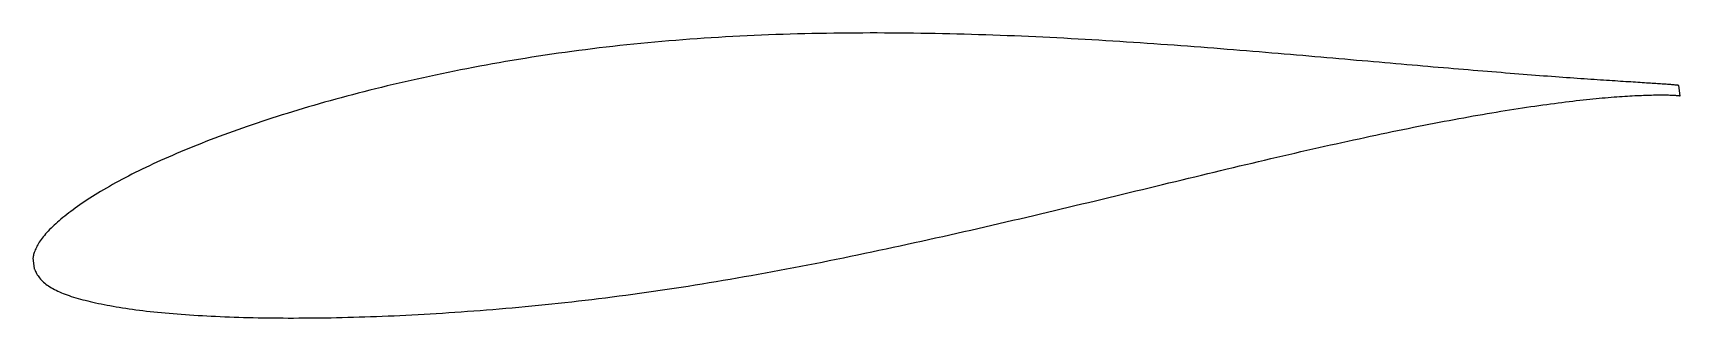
# Model space of a CAD drawing. Header units: metres. Extents: x -28.3 to 56.7, y -5.7 to 9.
import ezdxf

# ---------------------------------------------------------------- set-up
doc = ezdxf.new("R2010")
doc.units = ezdxf.units.M

msp = doc.modelspace()

# ---------------------------------------------------------------- linework, layer by layer
msp.add_lwpolyline([(56.657, 6.297), (56.656, 6.298), (56.651, 6.299), (56.642, 6.3), (56.631, 6.302), (56.616, 6.304), (56.598, 6.306), (56.576, 6.309), (56.551, 6.312), (56.523, 6.315), (56.492, 6.318), (56.457, 6.321), (56.419, 6.325), (56.378, 6.328), (56.333, 6.332), (56.286, 6.336), (56.235, 6.34), (56.18, 6.344), (56.123, 6.349), (56.062, 6.353), (55.998, 6.358), (55.931, 6.362), (55.86, 6.367), (55.786, 6.373), (55.71, 6.378), (55.629, 6.383), (55.546, 6.389), (55.459, 6.394), (55.37, 6.4), (55.277, 6.406), (55.181, 6.412), (55.081, 6.419), (54.979, 6.425), (54.873, 6.432), (54.764, 6.439), (54.652, 6.446), (54.537, 6.454), (54.419, 6.461), (54.297, 6.469), (54.173, 6.477), (54.045, 6.485), (53.914, 6.493), (53.781, 6.502), (53.644, 6.51), (53.504, 6.519), (53.361, 6.529), (53.215, 6.538), (53.066, 6.548), (52.913, 6.558), (52.758, 6.568), (52.6, 6.578), (52.439, 6.589), (52.275, 6.6), (52.108, 6.612), (51.938, 6.623), (51.765, 6.635), (51.589, 6.647), (51.41, 6.66), (51.228, 6.673), (51.043, 6.686), (50.856, 6.699), (50.665, 6.713), (50.472, 6.727), (50.276, 6.741), (50.077, 6.756), (49.875, 6.771), (49.67, 6.786), (49.463, 6.802), (49.253, 6.818), (49.04, 6.834), (48.825, 6.851), (48.606, 6.868), (48.385, 6.885), (48.161, 6.903), (47.935, 6.921), (47.706, 6.939), (47.474, 6.958), (47.24, 6.977), (47.003, 6.996), (46.764, 7.015), (46.522, 7.035), (46.278, 7.055), (46.03, 7.076), (45.781, 7.096), (45.529, 7.118), (45.274, 7.139), (45.017, 7.161), (44.758, 7.183), (44.496, 7.205), (44.232, 7.227), (43.966, 7.25), (43.697, 7.273), (43.426, 7.296), (43.152, 7.32), (42.876, 7.344), (42.598, 7.368), (42.318, 7.392), (42.035, 7.417), (41.751, 7.441), (41.464, 7.466), (41.175, 7.492), (40.884, 7.517), (40.591, 7.543), (40.295, 7.569), (39.998, 7.594), (39.699, 7.621), (39.397, 7.647), (39.094, 7.674), (38.788, 7.7), (38.481, 7.727), (38.172, 7.754), (37.861, 7.781), (37.548, 7.808), (37.233, 7.835), (36.916, 7.863), (36.598, 7.89), (36.278, 7.917), (35.956, 7.944), (35.632, 7.971), (35.307, 7.998), (34.98, 8.026), (34.651, 8.053), (34.321, 8.08), (33.989, 8.107), (33.656, 8.134), (33.321, 8.16), (32.985, 8.187), (32.647, 8.214), (32.308, 8.24), (31.967, 8.266), (31.625, 8.293), (31.282, 8.319), (30.937, 8.344), (30.591, 8.369), (30.244, 8.394), (29.895, 8.419), (29.545, 8.444), (29.194, 8.468), (28.842, 8.492), (28.489, 8.516), (28.134, 8.539), (27.779, 8.562), (27.422, 8.585), (27.065, 8.607), (26.706, 8.628), (26.347, 8.65), (25.986, 8.67), (25.625, 8.691), (25.263, 8.711), (24.899, 8.73), (24.536, 8.749), (24.171, 8.767), (23.805, 8.785), (23.439, 8.802), (23.072, 8.819), (22.705, 8.834), (22.337, 8.85), (21.968, 8.865), (21.598, 8.879), (21.228, 8.892), (20.858, 8.904), (20.487, 8.916), (20.116, 8.928), (19.744, 8.939), (19.372, 8.948), (18.999, 8.957), (18.626, 8.965), (18.253, 8.973), (17.879, 8.98), (17.505, 8.986), (17.131, 8.991), (16.757, 8.995), (16.382, 8.999), (16.008, 9.002), (15.633, 9.003), (15.258, 9.004), (14.884, 9.004), (14.509, 9.003), (14.134, 9.002), (13.759, 8.999), (13.384, 8.996), (13.01, 8.991), (12.635, 8.985), (12.261, 8.979), (11.887, 8.971), (11.513, 8.963), (11.14, 8.953), (10.766, 8.943), (10.393, 8.931), (10.02, 8.918), (9.648, 8.905), (9.276, 8.89), (8.905, 8.874), (8.534, 8.857), (8.163, 8.838), (7.793, 8.819), (7.424, 8.799), (7.055, 8.778), (6.687, 8.755), (6.319, 8.731), (5.952, 8.706), (5.586, 8.68), (5.22, 8.652), (4.855, 8.624), (4.491, 8.594), (4.128, 8.563), (3.766, 8.531), (3.404, 8.498), (3.044, 8.463), (2.684, 8.427), (2.325, 8.39), (1.968, 8.352), (1.611, 8.313), (1.255, 8.273), (0.9, 8.231), (0.547, 8.188), (0.194, 8.144), (-0.157, 8.099), (-0.507, 8.052), (-0.856, 8.005), (-1.204, 7.956), (-1.55, 7.906), (-1.896, 7.856), (-2.24, 7.804), (-2.582, 7.751), (-2.924, 7.696), (-3.264, 7.641), (-3.602, 7.585), (-3.939, 7.527), (-4.275, 7.469), (-4.609, 7.41), (-4.942, 7.35), (-5.273, 7.289), (-5.603, 7.227), (-5.931, 7.163), (-6.257, 7.1), (-6.582, 7.035), (-6.906, 6.969), (-7.227, 6.903), (-7.548, 6.836), (-7.866, 6.768), (-8.182, 6.699), (-8.497, 6.63), (-8.81, 6.56), (-9.122, 6.489), (-9.431, 6.418), (-9.739, 6.346), (-10.045, 6.273), (-10.349, 6.199), (-10.651, 6.125), (-10.951, 6.051), (-11.249, 5.975), (-11.545, 5.899), (-11.839, 5.823), (-12.132, 5.745), (-12.422, 5.667), (-12.71, 5.589), (-12.996, 5.51), (-13.28, 5.431), (-13.562, 5.35), (-13.841, 5.27), (-14.119, 5.189), (-14.394, 5.108), (-14.667, 5.026), (-14.938, 4.943), (-15.207, 4.86), (-15.473, 4.777), (-15.738, 4.693), (-15.999, 4.609), (-16.259, 4.524), (-16.516, 4.44), (-16.771, 4.355), (-17.024, 4.269), (-17.274, 4.183), (-17.521, 4.097), (-17.767, 4.011), (-18.009, 3.924), (-18.25, 3.837), (-18.488, 3.75), (-18.723, 3.663), (-18.956, 3.575), (-19.186, 3.488), (-19.414, 3.4), (-19.64, 3.312), (-19.862, 3.224), (-20.082, 3.135), (-20.3, 3.047), (-20.515, 2.958), (-20.727, 2.87), (-20.937, 2.781), (-21.143, 2.692), (-21.348, 2.603), (-21.549, 2.515), (-21.748, 2.426), (-21.944, 2.337), (-22.137, 2.248), (-22.328, 2.159), (-22.516, 2.07), (-22.701, 1.981), (-22.883, 1.892), (-23.062, 1.804), (-23.239, 1.715), (-23.412, 1.626), (-23.583, 1.538), (-23.751, 1.449), (-23.916, 1.361), (-24.078, 1.272), (-24.238, 1.184), (-24.394, 1.096), (-24.548, 1.007), (-24.698, 0.919), (-24.846, 0.832), (-24.99, 0.744), (-25.132, 0.657), (-25.27, 0.57), (-25.406, 0.483), (-25.539, 0.397), (-25.669, 0.311), (-25.795, 0.225), (-25.919, 0.14), (-26.04, 0.056), (-26.157, -0.028), (-26.272, -0.112), (-26.384, -0.194), (-26.492, -0.276), (-26.598, -0.358), (-26.7, -0.439), (-26.8, -0.519), (-26.896, -0.599), (-26.989, -0.677), (-27.08, -0.756), (-27.167, -0.833), (-27.251, -0.91), (-27.332, -0.986), (-27.409, -1.062), (-27.484, -1.138), (-27.556, -1.212), (-27.624, -1.287), (-27.689, -1.36), (-27.751, -1.433), (-27.81, -1.506), (-27.866, -1.578), (-27.919, -1.649), (-27.968, -1.719), (-28.014, -1.789), (-28.057, -1.858), (-28.097, -1.926), (-28.134, -1.993), (-28.168, -2.059), (-28.199, -2.124), (-28.226, -2.187), (-28.25, -2.249), (-28.272, -2.308), (-28.29, -2.365), (-28.306, -2.419), (-28.318, -2.469), (-28.328, -2.514), (-28.335, -2.552), (-28.34, -2.582), (-28.343, -2.601), (-28.286, -3.144), (-28.284, -3.148), (-28.278, -3.161), (-28.268, -3.181), (-28.253, -3.21), (-28.234, -3.251), (-28.211, -3.299), (-28.184, -3.35), (-28.153, -3.405), (-28.12, -3.46), (-28.082, -3.516), (-28.042, -3.572), (-27.999, -3.628), (-27.952, -3.683), (-27.902, -3.737), (-27.849, -3.791), (-27.792, -3.843), (-27.733, -3.894), (-27.671, -3.945), (-27.605, -3.994), (-27.536, -4.042), (-27.464, -4.089), (-27.39, -4.135), (-27.311, -4.18), (-27.23, -4.224), (-27.146, -4.267), (-27.059, -4.309), (-26.968, -4.35), (-26.875, -4.39), (-26.778, -4.429), (-26.679, -4.468), (-26.576, -4.505), (-26.47, -4.542), (-26.361, -4.578), (-26.249, -4.613), (-26.134, -4.648), (-26.016, -4.682), (-25.895, -4.716), (-25.771, -4.749), (-25.644, -4.782), (-25.514, -4.814), (-25.381, -4.846), (-25.244, -4.877), (-25.105, -4.908), (-24.963, -4.939), (-24.817, -4.969), (-24.669, -4.999), (-24.518, -5.028), (-24.364, -5.057), (-24.207, -5.085), (-24.047, -5.113), (-23.884, -5.14), (-23.718, -5.167), (-23.549, -5.193), (-23.378, -5.218), (-23.203, -5.243), (-23.026, -5.267), (-22.846, -5.29), (-22.663, -5.313), (-22.477, -5.335), (-22.289, -5.356), (-22.098, -5.376), (-21.904, -5.396), (-21.707, -5.416), (-21.508, -5.434), (-21.306, -5.452), (-21.101, -5.47), (-20.893, -5.486), (-20.683, -5.502), (-20.471, -5.518), (-20.255, -5.533), (-20.037, -5.547), (-19.817, -5.56), (-19.593, -5.573), (-19.368, -5.586), (-19.139, -5.597), (-18.908, -5.608), (-18.675, -5.619), (-18.439, -5.628), (-18.201, -5.637), (-17.96, -5.646), (-17.717, -5.653), (-17.472, -5.66), (-17.224, -5.667), (-16.973, -5.673), (-16.72, -5.678), (-16.465, -5.682), (-16.208, -5.686), (-15.948, -5.689), (-15.686, -5.692), (-15.422, -5.693), (-15.155, -5.695), (-14.887, -5.695), (-14.616, -5.694), (-14.343, -5.693), (-14.067, -5.691), (-13.79, -5.689), (-13.511, -5.686), (-13.229, -5.682), (-12.945, -5.677), (-12.66, -5.672), (-12.372, -5.666), (-12.082, -5.658), (-11.791, -5.65), (-11.497, -5.642), (-11.201, -5.633), (-10.904, -5.623), (-10.605, -5.612), (-10.303, -5.6), (-10, -5.587), (-9.695, -5.574), (-9.389, -5.56), (-9.08, -5.545), (-8.77, -5.529), (-8.458, -5.512), (-8.145, -5.495), (-7.83, -5.477), (-7.513, -5.458), (-7.194, -5.438), (-6.874, -5.417), (-6.552, -5.395), (-6.229, -5.373), (-5.904, -5.35), (-5.578, -5.326), (-5.25, -5.301), (-4.921, -5.275), (-4.591, -5.249), (-4.259, -5.221), (-3.925, -5.193), (-3.591, -5.164), (-3.255, -5.133), (-2.917, -5.102), (-2.579, -5.07), (-2.239, -5.037), (-1.898, -5.003), (-1.556, -4.968), (-1.213, -4.931), (-0.868, -4.894), (-0.523, -4.856), (-0.177, -4.817), (0.171, -4.777), (0.52, -4.735), (0.869, -4.693), (1.22, -4.649), (1.571, -4.605), (1.923, -4.559), (2.277, -4.512), (2.631, -4.465), (2.985, -4.416), (3.341, -4.366), (3.697, -4.315), (4.054, -4.263), (4.412, -4.21), (4.771, -4.156), (5.13, -4.102), (5.49, -4.046), (5.85, -3.989), (6.211, -3.931), (6.573, -3.871), (6.935, -3.811), (7.297, -3.751), (7.66, -3.689), (8.024, -3.626), (8.387, -3.562), (8.752, -3.498), (9.116, -3.432), (9.481, -3.366), (9.846, -3.299), (10.212, -3.231), (10.578, -3.162), (10.944, -3.092), (11.31, -3.022), (11.676, -2.951), (12.043, -2.879), (12.409, -2.807), (12.776, -2.734), (13.143, -2.66), (13.51, -2.585), (13.877, -2.51), (14.244, -2.434), (14.611, -2.358), (14.977, -2.281), (15.344, -2.204), (15.711, -2.126), (16.077, -2.047), (16.443, -1.968), (16.809, -1.889), (17.175, -1.809), (17.541, -1.729), (17.906, -1.648), (18.271, -1.567), (18.636, -1.486), (19, -1.404), (19.364, -1.322), (19.728, -1.24), (20.091, -1.157), (20.454, -1.075), (20.816, -0.992), (21.178, -0.908), (21.539, -0.825), (21.9, -0.741), (22.26, -0.657), (22.619, -0.573), (22.978, -0.489), (23.336, -0.405), (23.693, -0.321), (24.05, -0.236), (24.406, -0.152), (24.761, -0.068), (25.116, 0.017), (25.469, 0.101), (25.822, 0.186), (26.174, 0.27), (26.525, 0.355), (26.875, 0.439), (27.224, 0.523), (27.572, 0.607), (27.92, 0.691), (28.266, 0.774), (28.611, 0.857), (28.955, 0.941), (29.298, 1.023), (29.64, 1.106), (29.98, 1.188), (30.32, 1.27), (30.658, 1.352), (30.995, 1.433), (31.331, 1.514), (31.666, 1.594), (31.999, 1.674), (32.331, 1.754), (32.662, 1.833), (32.991, 1.912), (33.319, 1.99), (33.646, 2.068), (33.971, 2.145), (34.295, 2.222), (34.617, 2.298), (34.938, 2.373), (35.257, 2.448), (35.574, 2.523), (35.89, 2.596), (36.205, 2.669), (36.518, 2.742), (36.829, 2.813), (37.138, 2.884), (37.446, 2.954), (37.752, 3.024), (38.057, 3.093), (38.36, 3.162), (38.66, 3.229), (38.96, 3.295), (39.257, 3.361), (39.552, 3.426), (39.846, 3.491), (40.138, 3.554), (40.428, 3.617), (40.715, 3.678), (41.001, 3.739), (41.285, 3.799), (41.567, 3.858), (41.847, 3.916), (42.125, 3.974), (42.401, 4.03), (42.675, 4.086), (42.947, 4.141), (43.216, 4.194), (43.484, 4.247), (43.749, 4.299), (44.012, 4.35), (44.273, 4.4), (44.532, 4.449), (44.789, 4.497), (45.043, 4.544), (45.295, 4.591), (45.545, 4.636), (45.792, 4.681), (46.037, 4.725), (46.28, 4.767), (46.52, 4.809), (46.758, 4.85), (46.994, 4.889), (47.227, 4.928), (47.457, 4.966), (47.686, 5.003), (47.911, 5.039), (48.135, 5.075), (48.355, 5.109), (48.573, 5.142), (48.789, 5.175), (49.002, 5.206), (49.213, 5.237), (49.421, 5.267), (49.626, 5.295), (49.828, 5.323), (50.028, 5.35), (50.226, 5.376), (50.42, 5.401), (50.612, 5.426), (50.802, 5.449), (50.988, 5.472), (51.172, 5.493), (51.353, 5.514), (51.531, 5.535), (51.707, 5.554), (51.879, 5.572), (52.049, 5.59), (52.216, 5.607), (52.38, 5.623), (52.542, 5.638), (52.7, 5.653), (52.856, 5.666), (53.008, 5.68), (53.158, 5.692), (53.305, 5.704), (53.449, 5.714), (53.59, 5.725), (53.728, 5.734), (53.862, 5.743), (53.994, 5.752), (54.123, 5.759), (54.249, 5.766), (54.372, 5.773), (54.492, 5.779), (54.609, 5.784), (54.723, 5.789), (54.834, 5.794), (54.941, 5.797), (55.046, 5.801), (55.148, 5.804), (55.246, 5.806), (55.341, 5.808), (55.433, 5.81), (55.522, 5.811), (55.608, 5.811), (55.691, 5.812), (55.771, 5.812), (55.847, 5.811), (55.92, 5.811), (55.99, 5.81), (56.057, 5.808), (56.121, 5.807), (56.181, 5.805), (56.239, 5.803), (56.293, 5.801), (56.344, 5.799), (56.391, 5.796), (56.436, 5.794), (56.477, 5.791), (56.515, 5.789), (56.549, 5.786), (56.581, 5.783), (56.609, 5.781), (56.633, 5.778), (56.655, 5.776), (56.673, 5.773), (56.688, 5.771), (56.7, 5.769), (56.708, 5.768), (56.713, 5.767), (56.715, 5.766), (56.657, 6.297)], close=True)

doc.saveas('drawing.dxf')
